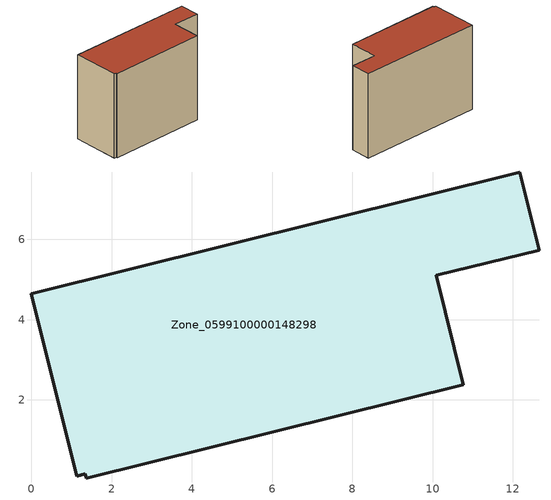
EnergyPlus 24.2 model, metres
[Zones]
Zone_0599100000148298
 floor ground (C_G): 10.77,2.38 1.38,0.05 1.35,0.16 1.13,0.1 0,4.65 12.18,7.68 12.66,5.73 10.09,5.1 z0
 wall outside (C_F): 12.18,7.68 0,4.65 1.13,0.1 1.35,0.16 1.38,0.05 10.77,2.38 10.09,5.1 12.66,5.73 12.18,7.68 z0:8.47
 roof outside (C_R): 1.13,0.1 1.35,0.16 1.38,0.05 10.77,2.38 10.09,5.1 12.66,5.73 12.18,7.68 0,4.65 z8.47
[BUILDING]
Pand.0599100000148298: North Axis=0; Terrain=City; Loads Convergence Tolerance Value=0.04; Temperature Convergence Tolerance Value=0.4; Solar Distribution=FullExterior; Maximum Number of Warmup Days=25; Minimum Number of Warmup Days=1
[Site:Location]
Rotterdam.The.Hague.AP_ZH_NLD Design_Conditions: Latitude=51.96; Longitude=4.45; Time Zone=1; Elevation=-4.5
[SITE:GROUNDTEMPERATURE:BUILDINGSURFACE]
18, 18, 18, 18, 18, 18, 18, 18, 18, 18, 18, 18
[MATERIAL] Thermal Absorptance=0.9; Solar Absorptance=0.7; Visible Absorptance=0.7
Name | Roughness | Thickness | Conductivity | Density | Specific Heat
G.TI.1975-1991 | MediumSmooth | 0.15 | 0.288461 | 540 | 1210
F.TI.1975-1991 | Rough | 0.3 | 0.230769 | 1920 | 840
R.TI.1975-1991 | MediumRough | 0.2 | 0.153846 | 1500 | 1000
[CONSTRUCTION]
C_G: G.TI.1975-1991
C_F: F.TI.1975-1991
C_R: R.TI.1975-1991
[ZONE]
Zone_0599100000148298: Type=1; Multiplier=1; Ceiling Height=Autocalculate; Volume=Autocalculate; Floor Area=autocalculate; Part of Total Floor Area=Yes
[ZONEINFILTRATION:DESIGNFLOWRATE]
Infil_Zone_0599100000148298: Zone or ZoneList or Space or SpaceList=Zone_0599100000148298; Schedule=AlwaysOn; Design Flow Rate Calculation Method=Flow/Area; Flow Rate per Floor Area=0.003; Constant Term Coefficient=1; Temperature Term Coefficient=0; Velocity Term Coefficient=0; Velocity Squared Term Coefficient=0
[HVACTEMPLATE:ZONE:IDEALLOADSAIRSYSTEM]
Zone_0599100000148298: Maximum Heating Supply Air Temperature=50; Minimum Cooling Supply Air Temperature=13; Maximum Heating Supply Air Humidity Ratio=0.0156; Minimum Cooling Supply Air Humidity Ratio=0.0077; Heating Limit=NoLimit; Cooling Limit=NoLimit; Dehumidification Control Type=ConstantSensibleHeatRatio; Cooling Sensible Heat Ratio=0.7; Dehumidification Setpoint=60; Humidification Control Type=None; Humidification Setpoint=30; Outdoor Air Method=None; Outdoor Air Flow Rate per Person=0.00944; Outdoor Air Flow Rate per Zone Floor Area=0; Outdoor Air Flow Rate per Zone=0; Demand Controlled Ventilation Type=None; Outdoor Air Economizer Type=NoEconomizer; Heat Recovery Type=None; Sensible Heat Recovery Effectiveness=0.7; Latent Heat Recovery Effectiveness=0.65
[ZONECONTROL:THERMOSTAT]
ThermostatControl_Zone_0599100000148298: Zone or ZoneList=Zone_0599100000148298; Control Type Schedule=DualSetpointControlType; Control 1=Thermostat_Zone_0599100000148298; Temperature Difference Between Cutout And Setpoint=0
[THERMOSTATSETPOINT:DUALSETPOINT]
Thermostat_Zone_0599100000148298: Heating Setpoint Temperature Schedule=HeatingSetpoint_Zone_0599100000148298; Cooling Setpoint Temperature Schedule=CoolingSetpoint_Zone_0599100000148298
[SCHEDULE:COMPACT]
HeatingSetpoint_Zone_0599100000148298: Through: 12/31, For: AllDays, Until: 24:00, 21
CoolingSetpoint_Zone_0599100000148298: Through: 12/31, For: AllDays, Until: 24:00, 24
DualSetpointControlType: Through: 12/31, For: AllDays, Until: 24:00, 4
AlwaysOn: Through: 12/31, For: AllDays, Until: 24:00, 1
